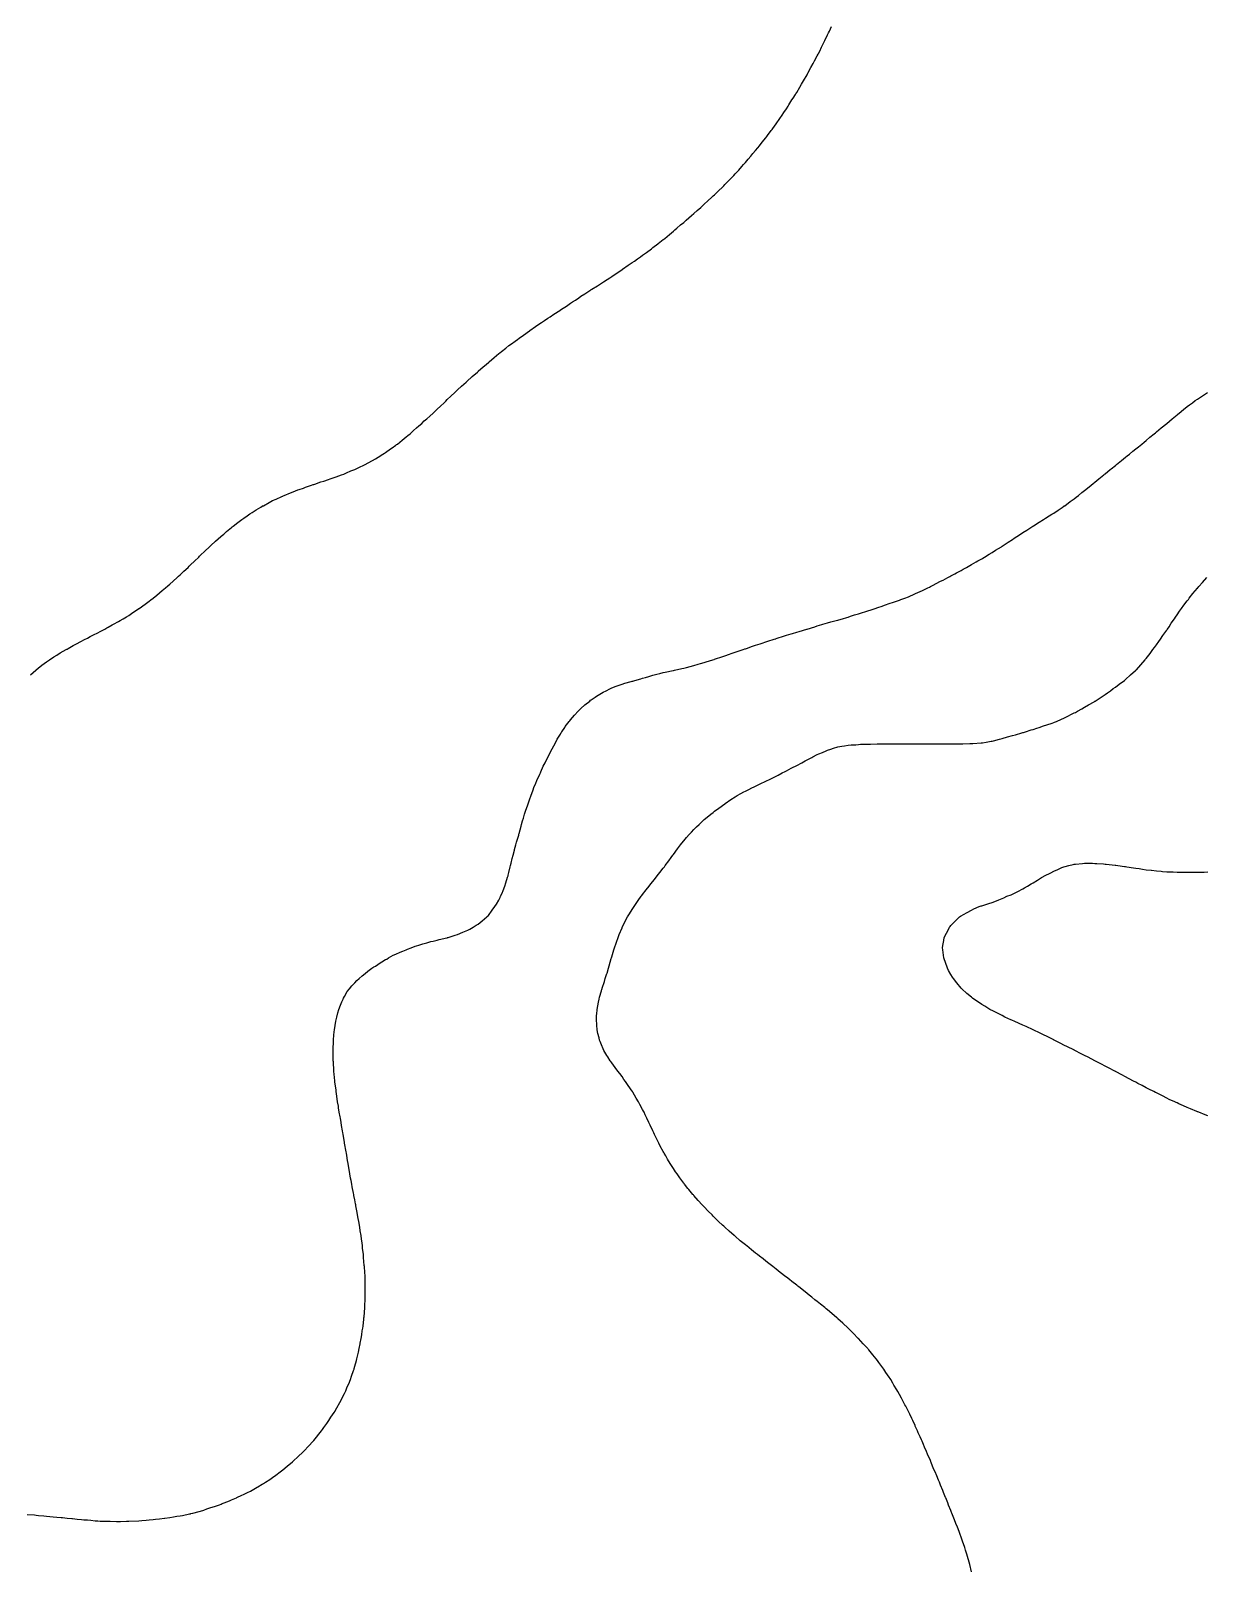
# Model space of a CAD drawing. Extents: x -717078 to -715000, y -984629 to -984000.
# Drawn here: x -715552 to -715437.7, y -984301.2 to -984151.3 of the extents above; entities that cross this region are included whole.
import ezdxf

# ---------------------------------------------------------------- set-up
doc = ezdxf.new("R2010")
doc.units = 0
doc.layers.add('buffer_B2_0_1_clip', color=7, linetype='Continuous')

msp = doc.modelspace()

# ---------------------------------------------------------------- linework, layer by layer
at = {"layer": 'buffer_B2_0_1_clip'}
for points in [[(-715552.06, -984213.94), (-715551.55, -984213.5), (-715551.52, -984213.48), (-715551.5, -984213.46), (-715551.3, -984213.3), (-715550.97, -984213.03), (-715550.5, -984212.7), (-715550.39, -984212.61), (-715550.22, -984212.5), (-715549.79, -984212.21), (-715549.5, -984212.04), (-715549.17, -984211.83), (-715548.58, -984211.5), (-715548.53, -984211.47), (-715548.5, -984211.46), (-715548.4, -984211.4), (-715547.89, -984211.11), (-715547.5, -984210.9), (-715547.24, -984210.76), (-715546.74, -984210.5), (-715546.58, -984210.42), (-715546.5, -984210.38), (-715546.24, -984210.24), (-715545.93, -984210.07), (-715545.5, -984209.86), (-715545.27, -984209.73), (-715544.83, -984209.5), (-715544.62, -984209.38), (-715544.5, -984209.32), (-715544.1, -984209.1), (-715543.97, -984209.03), (-715543.5, -984208.77), (-715543.33, -984208.67), (-715543.04, -984208.5), (-715542.7, -984208.3), (-715542.5, -984208.17), (-715542.1, -984207.9), (-715541.54, -984207.54), (-715541.5, -984207.51), (-715541.49, -984207.51), (-715541.48, -984207.5), (-715540.91, -984207.09), (-715540.5, -984206.78), (-715540.34, -984206.66), (-715540.13, -984206.5), (-715539.78, -984206.22), (-715539.5, -984205.99), (-715539.24, -984205.76), (-715538.92, -984205.5), (-715538.7, -984205.3), (-715538.5, -984205.13), (-715538.17, -984204.83), (-715537.8, -984204.5), (-715537.65, -984204.35), (-715537.5, -984204.22), (-715537.13, -984203.87), (-715536.73, -984203.5), (-715536.62, -984203.38), (-715536.5, -984203.27), (-715536.11, -984202.89), (-715535.69, -984202.5), (-715535.6, -984202.4), (-715535.5, -984202.31), (-715535.09, -984201.91), (-715534.65, -984201.5), (-715534.57, -984201.43), (-715534.5, -984201.36), (-715534.05, -984200.95), (-715533.53, -984200.5), (-715533.52, -984200.48), (-715533.5, -984200.47), (-715533.26, -984200.26), (-715532.98, -984200.02), (-715532.5, -984199.62), (-715532.43, -984199.57), (-715532.34, -984199.5), (-715531.87, -984199.13), (-715531.5, -984198.85), (-715531.3, -984198.7), (-715530.99, -984198.5), (-715530.71, -984198.29), (-715530.5, -984198.16), (-715530.1, -984197.9), (-715529.63, -984197.63), (-715529.5, -984197.55), (-715529.47, -984197.53), (-715529.4, -984197.5), (-715528.82, -984197.18), (-715528.5, -984197.01), (-715528.15, -984196.85), (-715527.61, -984196.61), (-715527.5, -984196.56), (-715527.46, -984196.54), (-715527.36, -984196.5), (-715526.76, -984196.24), (-715526.5, -984196.15), (-715526.03, -984195.97), (-715525.93, -984195.93), (-715525.5, -984195.78), (-715525.3, -984195.7), (-715524.7, -984195.5), (-715524.55, -984195.45), (-715524.5, -984195.43), (-715524.4, -984195.4), (-715523.81, -984195.19), (-715523.5, -984195.1), (-715523.06, -984194.94), (-715522.89, -984194.89), (-715522.5, -984194.76), (-715522.31, -984194.69), (-715521.8, -984194.5), (-715521.58, -984194.42), (-715521.5, -984194.39), (-715521.31, -984194.31), (-715520.88, -984194.12), (-715520.5, -984193.97), (-715520.18, -984193.82), (-715519.5, -984193.5), (-715518.5, -984192.95), (-715518.22, -984192.78), (-715517.77, -984192.5), (-715517.61, -984192.39), (-715517.5, -984192.32), (-715517.02, -984191.98), (-715516.87, -984191.87), (-715516.5, -984191.61), (-715516.44, -984191.56), (-715516.35, -984191.5), (-715515.88, -984191.12), (-715515.5, -984190.8), (-715515.33, -984190.67), (-715515.12, -984190.5), (-715514.8, -984190.2), (-715514.5, -984189.94), (-715514.26, -984189.74), (-715513.98, -984189.5), (-715513.74, -984189.26), (-715513.5, -984189.05), (-715513.21, -984188.79), (-715512.89, -984188.5), (-715512.69, -984188.31), (-715512.5, -984188.12), (-715512.18, -984187.82), (-715511.82, -984187.5), (-715511.66, -984187.34), (-715511.5, -984187.18), (-715511.15, -984186.85), (-715510.76, -984186.5), (-715510.63, -984186.37), (-715510.5, -984186.24), (-715510.12, -984185.88), (-715509.68, -984185.5), (-715509.59, -984185.41), (-715509.07, -984184.93), (-715508.57, -984184.5), (-715508.53, -984184.47), (-715508.5, -984184.43), (-715508.01, -984183.99), (-715507.88, -984183.88), (-715507.5, -984183.56), (-715507.47, -984183.53), (-715507.43, -984183.5), (-715506.93, -984183.07), (-715506.5, -984182.71), (-715506.38, -984182.62), (-715506.22, -984182.5), (-715505.82, -984182.18), (-715505.5, -984181.93), (-715505.26, -984181.74), (-715504.91, -984181.5), (-715504.68, -984181.32), (-715504.5, -984181.19), (-715504.1, -984180.9), (-715503.51, -984180.5), (-715503.51, -984180.49), (-715503.5, -984180.49), (-715503.47, -984180.47), (-715502.92, -984180.08), (-715502.5, -984179.79), (-715502.33, -984179.67), (-715502.06, -984179.5), (-715501.73, -984179.27), (-715501.5, -984179.12), (-715501.13, -984178.87), (-715500.55, -984178.5), (-715500.52, -984178.48), (-715500.39, -984178.39), (-715499.92, -984178.08), (-715499.5, -984177.8), (-715499.32, -984177.68), (-715499.04, -984177.5), (-715498.72, -984177.28), (-715498.5, -984177.13), (-715498.12, -984176.88), (-715497.54, -984176.5), (-715497.51, -984176.49), (-715497.5, -984176.48), (-715497.43, -984176.43), (-715496.9, -984176.1), (-715496.5, -984175.85), (-715496.29, -984175.71), (-715495.95, -984175.5), (-715495.68, -984175.32), (-715495.5, -984175.2), (-715495.08, -984174.92), (-715494.62, -984174.62), (-715494.5, -984174.54), (-715494.47, -984174.53), (-715494.44, -984174.5), (-715493.89, -984174.11), (-715493.5, -984173.84), (-715493.3, -984173.7), (-715493.01, -984173.5), (-715492.71, -984173.29), (-715492.5, -984173.14), (-715492.13, -984172.87), (-715491.63, -984172.5), (-715491.56, -984172.44), (-715491.5, -984172.4), (-715491.03, -984172.03), (-715491, -984172), (-715490.5, -984171.62), (-715490.44, -984171.56), (-715490.35, -984171.5), (-715489.89, -984171.11), (-715489.5, -984170.78), (-715489.35, -984170.65), (-715489.16, -984170.5), (-715488.81, -984170.19), (-715488.5, -984169.94), (-715488.27, -984169.73), (-715487.99, -984169.5), (-715487.73, -984169.27), (-715487.5, -984169.07), (-715487.2, -984168.8), (-715486.85, -984168.5), (-715486.67, -984168.33), (-715486.5, -984168.18), (-715486.15, -984167.85), (-715485.76, -984167.5), (-715485.63, -984167.37), (-715485.5, -984167.26), (-715485.12, -984166.88), (-715484.73, -984166.5), (-715484.61, -984166.39), (-715484.5, -984166.27), (-715483.75, -984165.5), (-715483.63, -984165.37), (-715483.5, -984165.23), (-715483.15, -984164.85), (-715482.84, -984164.5), (-715482.68, -984164.32), (-715482.5, -984164.12), (-715482.22, -984163.78), (-715481.98, -984163.5), (-715481.76, -984163.24), (-715481.5, -984162.95), (-715481.3, -984162.7), (-715481.13, -984162.5), (-715480.85, -984162.15), (-715480.5, -984161.71), (-715480.41, -984161.59), (-715480.34, -984161.5), (-715479.99, -984161.01), (-715479.9, -984160.9), (-715479.6, -984160.5), (-715479.56, -984160.44), (-715479.5, -984160.36), (-715479.15, -984159.85), (-715478.92, -984159.5), (-715478.75, -984159.25), (-715478.5, -984158.89), (-715478.35, -984158.65), (-715478.26, -984158.5), (-715477.97, -984158.03), (-715477.85, -984157.85), (-715477.62, -984157.5), (-715477.58, -984157.42), (-715477.5, -984157.3), (-715477.21, -984156.79), (-715477.04, -984156.5), (-715476.84, -984156.16), (-715476.5, -984155.58), (-715476.47, -984155.53), (-715476.46, -984155.5), (-715476.41, -984155.41), (-715476.12, -984154.88), (-715475.92, -984154.5), (-715475.77, -984154.23), (-715475.5, -984153.74), (-715475.42, -984153.58), (-715475.38, -984153.5), (-715475.27, -984153.27), (-715475.09, -984152.91), (-715474.89, -984152.5), (-715474.76, -984152.24), (-715474.5, -984151.71), (-715474.43, -984151.57), (-715474.41, -984151.5), (-715474.33, -984151.33), (-715474.12, -984150.88)], [(-715552.38, -984295.62), (-715551.68, -984295.68), (-715551.5, -984295.69), (-715551.28, -984295.72), (-715550.76, -984295.76), (-715550.5, -984295.79), (-715550.18, -984295.82), (-715549.85, -984295.85), (-715549.5, -984295.89), (-715549.07, -984295.93), (-715548.94, -984295.94), (-715548.5, -984295.98), (-715548.03, -984296.03), (-715547.97, -984296.03), (-715547.5, -984296.08), (-715547.11, -984296.11), (-715546.86, -984296.14), (-715546.5, -984296.17), (-715546.2, -984296.2), (-715545.76, -984296.24), (-715545.5, -984296.26), (-715545.27, -984296.27), (-715544.71, -984296.29), (-715544.5, -984296.3), (-715544.3, -984296.3), (-715543.69, -984296.31), (-715543.5, -984296.31), (-715543.31, -984296.31), (-715542.7, -984296.3), (-715542.5, -984296.29), (-715541.5, -984296.25), (-715541.22, -984296.22), (-715540.81, -984296.19), (-715540.5, -984296.17), (-715540.12, -984296.12), (-715539.9, -984296.1), (-715539.5, -984296.05), (-715539.01, -984295.99), (-715538.98, -984295.98), (-715538.5, -984295.92), (-715538.14, -984295.86), (-715537.81, -984295.81), (-715537.5, -984295.76), (-715537.28, -984295.72), (-715536.58, -984295.58), (-715536.5, -984295.56), (-715536.45, -984295.55), (-715536.26, -984295.5), (-715535.66, -984295.34), (-715535.5, -984295.3), (-715535.2, -984295.2), (-715534.9, -984295.1), (-715534.5, -984294.97), (-715534.15, -984294.85), (-715533.68, -984294.68), (-715533.5, -984294.62), (-715533.42, -984294.58), (-715533.2, -984294.5), (-715532.7, -984294.3), (-715532.5, -984294.22), (-715532, -984294), (-715531.99, -984293.99), (-715531.5, -984293.77), (-715531.32, -984293.68), (-715530.94, -984293.5), (-715530.65, -984293.35), (-715530.5, -984293.27), (-715530.01, -984292.99), (-715529.95, -984292.95), (-715529.5, -984292.69), (-715529.39, -984292.61), (-715529.2, -984292.5), (-715528.78, -984292.22), (-715528.5, -984292.03), (-715528.2, -984291.8), (-715527.78, -984291.5), (-715527.62, -984291.38), (-715527.5, -984291.28), (-715527.08, -984290.92), (-715526.57, -984290.5), (-715526.53, -984290.47), (-715526.5, -984290.44), (-715526.02, -984289.98), (-715525.56, -984289.56), (-715525.5, -984289.5), (-715525.5, -984289.5), (-715525.43, -984289.43), (-715525.01, -984288.99), (-715524.55, -984288.5), (-715524.53, -984288.47), (-715524.5, -984288.44), (-715523.75, -984287.5), (-715523.64, -984287.36), (-715523.5, -984287.17), (-715523.22, -984286.78), (-715523.03, -984286.5), (-715522.82, -984286.18), (-715522.5, -984285.7), (-715522.42, -984285.58), (-715522.38, -984285.5), (-715521.83, -984284.5), (-715521.72, -984284.28), (-715521.5, -984283.85), (-715521.39, -984283.61), (-715521.34, -984283.5), (-715521.23, -984283.23), (-715521.09, -984282.91), (-715520.93, -984282.5), (-715520.82, -984282.18), (-715520.63, -984281.63), (-715520.58, -984281.5), (-715520.56, -984281.44), (-715520.5, -984281.22), (-715520.35, -984280.65), (-715520.3, -984280.5), (-715520.24, -984280.24), (-715520.15, -984279.85), (-715520.07, -984279.5), (-715519.98, -984279.02), (-715519.97, -984278.97), (-715519.88, -984278.5), (-715519.83, -984278.17), (-715519.77, -984277.77), (-715519.73, -984277.5), (-715519.7, -984277.3), (-715519.63, -984276.63), (-715519.61, -984276.5), (-715519.6, -984276.4), (-715519.54, -984275.54), (-715519.54, -984275.5), (-715519.54, -984275.46), (-715519.5, -984274.56), (-715519.5, -984274.5), (-715519.5, -984274.5), (-715519.5, -984274.5), (-715519.49, -984273.51), (-715519.49, -984273.5), (-715519.49, -984273.49), (-715519.5, -984272.96), (-715519.51, -984272.51), (-715519.51, -984272.5), (-715519.51, -984272.49), (-715519.57, -984271.57), (-715519.57, -984271.5), (-715519.58, -984271.42), (-715519.64, -984270.64), (-715519.65, -984270.5), (-715519.67, -984270.33), (-715519.74, -984269.74), (-715519.76, -984269.5), (-715519.8, -984269.2), (-715519.85, -984268.85), (-715519.89, -984268.5), (-715519.97, -984268.03), (-715519.98, -984267.98), (-715520.05, -984267.5), (-715520.12, -984267.12), (-715520.17, -984266.83), (-715520.23, -984266.5), (-715520.27, -984266.27), (-715520.4, -984265.6), (-715520.41, -984265.5), (-715520.43, -984265.43), (-715520.5, -984265.03), (-715520.59, -984264.59), (-715520.6, -984264.5), (-715520.63, -984264.37), (-715520.75, -984263.75), (-715520.8, -984263.5), (-715520.87, -984263.13), (-715520.91, -984262.91), (-715520.98, -984262.5), (-715521.06, -984262.06), (-715521.09, -984261.91), (-715521.16, -984261.5), (-715521.21, -984261.21), (-715521.29, -984260.71), (-715521.32, -984260.5), (-715521.35, -984260.35), (-715521.49, -984259.51), (-715521.49, -984259.5), (-715521.49, -984259.49), (-715521.5, -984259.45), (-715521.64, -984258.64), (-715521.67, -984258.5), (-715521.7, -984258.3), (-715521.79, -984257.79), (-715521.84, -984257.5), (-715521.91, -984257.09), (-715521.94, -984256.94), (-715522.01, -984256.5), (-715522.08, -984256.08), (-715522.1, -984255.9), (-715522.17, -984255.5), (-715522.21, -984255.21), (-715522.28, -984254.72), (-715522.31, -984254.5), (-715522.33, -984254.33), (-715522.43, -984253.57), (-715522.43, -984253.5), (-715522.44, -984253.44), (-715522.5, -984252.79), (-715522.53, -984252.53), (-715522.53, -984252.5), (-715522.53, -984252.47), (-715522.59, -984251.59), (-715522.6, -984251.5), (-715522.6, -984251.4), (-715522.61, -984250.61), (-715522.61, -984250.5), (-715522.61, -984250.39), (-715522.58, -984249.58), (-715522.58, -984249.5), (-715522.57, -984249.43), (-715522.5, -984248.65), (-715522.49, -984248.51), (-715522.49, -984248.5), (-715522.48, -984248.48), (-715522.35, -984247.65), (-715522.32, -984247.5), (-715522.26, -984247.26), (-715522.16, -984246.84), (-715522.05, -984246.5), (-715521.91, -984246.09), (-715521.75, -984245.75), (-715521.65, -984245.5), (-715521.6, -984245.4), (-715521.5, -984245.24), (-715521.23, -984244.77), (-715521.02, -984244.5), (-715520.79, -984244.21), (-715520.5, -984243.92), (-715520.3, -984243.7), (-715520.09, -984243.5), (-715519.78, -984243.22), (-715519.5, -984243.01), (-715519.23, -984242.77), (-715518.84, -984242.5), (-715518.64, -984242.36), (-715518.5, -984242.28), (-715518.03, -984241.97), (-715517.88, -984241.88), (-715517.5, -984241.66), (-715517.4, -984241.6), (-715517.23, -984241.5), (-715516.76, -984241.24), (-715516.5, -984241.12), (-715516.08, -984240.92), (-715515.82, -984240.82), (-715515.5, -984240.69), (-715515.37, -984240.63), (-715515.01, -984240.5), (-715514.64, -984240.36), (-715514.5, -984240.33), (-715514.26, -984240.26), (-715513.88, -984240.12), (-715513.5, -984240.03), (-715513.09, -984239.91), (-715512.87, -984239.87), (-715512.5, -984239.78), (-715512.29, -984239.71), (-715511.54, -984239.54), (-715511.5, -984239.53), (-715511.48, -984239.52), (-715511.43, -984239.5), (-715510.73, -984239.27), (-715510.5, -984239.21), (-715510, -984239), (-715509.99, -984238.99), (-715509.5, -984238.8), (-715509.31, -984238.69), (-715508.98, -984238.5), (-715508.68, -984238.32), (-715508.5, -984238.22), (-715508.11, -984237.89), (-715507.66, -984237.5), (-715507.58, -984237.42), (-715507.5, -984237.35), (-715507.14, -984236.86), (-715506.87, -984236.5), (-715506.73, -984236.27), (-715506.5, -984235.89), (-715506.37, -984235.63), (-715506.31, -984235.5), (-715506.18, -984235.18), (-715506.08, -984234.92), (-715505.91, -984234.5), (-715505.82, -984234.18), (-715505.63, -984233.63), (-715505.59, -984233.5), (-715505.57, -984233.43), (-715505.5, -984233.17), (-715505.37, -984232.63), (-715505.34, -984232.5), (-715505.28, -984232.28), (-715505.18, -984231.82), (-715505.1, -984231.5), (-715504.98, -984231.02), (-715504.96, -984230.96), (-715504.83, -984230.5), (-715504.76, -984230.24), (-715504.55, -984229.55), (-715504.53, -984229.5), (-715504.53, -984229.47), (-715504.5, -984229.38), (-715504.32, -984228.68), (-715504.27, -984228.5), (-715504.17, -984228.17), (-715504.1, -984227.9), (-715503.98, -984227.5), (-715503.87, -984227.13), (-715503.71, -984226.71), (-715503.64, -984226.5), (-715503.61, -984226.39), (-715503.5, -984226.13), (-715503.34, -984225.66), (-715503.28, -984225.5), (-715503.14, -984225.14), (-715503.07, -984224.93), (-715502.89, -984224.5), (-715502.78, -984224.22), (-715502.5, -984223.63), (-715502.46, -984223.54), (-715502.45, -984223.5), (-715502.4, -984223.4), (-715502.16, -984222.84), (-715501.99, -984222.5), (-715501.83, -984222.17), (-715501.5, -984221.55), (-715501.48, -984221.52), (-715501.47, -984221.5), (-715501.45, -984221.45), (-715501.15, -984220.85), (-715500.95, -984220.5), (-715500.8, -984220.2), (-715500.5, -984219.73), (-715500.42, -984219.58), (-715500.36, -984219.5), (-715500.07, -984219.07), (-715500.02, -984218.98), (-715499.65, -984218.5), (-715499.58, -984218.42), (-715499.5, -984218.32), (-715499.13, -984217.87), (-715498.77, -984217.5), (-715498.64, -984217.36), (-715498.5, -984217.23), (-715498.12, -984216.88), (-715497.64, -984216.5), (-715497.57, -984216.43), (-715497.5, -984216.39), (-715497.13, -984216.13), (-715496.98, -984216.02), (-715496.5, -984215.73), (-715496.35, -984215.65), (-715496.05, -984215.5), (-715495.69, -984215.31), (-715495.5, -984215.23), (-715495.07, -984215.07), (-715494.97, -984215.03), (-715494.5, -984214.87), (-715494.23, -984214.77), (-715493.61, -984214.61), (-715493.5, -984214.57), (-715493.44, -984214.56), (-715493.24, -984214.5), (-715492.67, -984214.33), (-715492.5, -984214.29), (-715492.21, -984214.21), (-715491.89, -984214.11), (-715491.5, -984214), (-715491.1, -984213.9), (-715490.83, -984213.83), (-715490.5, -984213.74), (-715490.3, -984213.7), (-715489.53, -984213.53), (-715489.5, -984213.53), (-715489.48, -984213.52), (-715489.39, -984213.5), (-715488.67, -984213.33), (-715488.5, -984213.3), (-715488.23, -984213.23), (-715487.87, -984213.13), (-715487.5, -984213.05), (-715487.08, -984212.92), (-715486.86, -984212.86), (-715486.5, -984212.75), (-715486.31, -984212.69), (-715485.68, -984212.5), (-715485.55, -984212.45), (-715485.5, -984212.44), (-715485.41, -984212.41), (-715484.8, -984212.2), (-715484.5, -984212.1), (-715484.06, -984211.94), (-715483.89, -984211.89), (-715483.5, -984211.75), (-715483.31, -984211.69), (-715482.73, -984211.5), (-715482.56, -984211.44), (-715482.5, -984211.42), (-715482.38, -984211.38), (-715481.82, -984211.18), (-715481.5, -984211.08), (-715481.07, -984210.93), (-715480.87, -984210.87), (-715480.5, -984210.75), (-715480.31, -984210.69), (-715479.71, -984210.5), (-715479.55, -984210.45), (-715479.5, -984210.43), (-715479.4, -984210.4), (-715478.8, -984210.2), (-715478.5, -984210.11), (-715478.04, -984209.96), (-715477.93, -984209.93), (-715477.5, -984209.8), (-715477.27, -984209.73), (-715476.51, -984209.51), (-715476.5, -984209.51), (-715476.5, -984209.5), (-715476.48, -984209.5), (-715475.73, -984209.27), (-715475.5, -984209.2), (-715475.07, -984209.07), (-715474.96, -984209.04), (-715474.5, -984208.9), (-715474.19, -984208.81), (-715473.67, -984208.67), (-715473.5, -984208.63), (-715473.4, -984208.6), (-715473.04, -984208.5), (-715472.63, -984208.37), (-715472.5, -984208.34), (-715472.26, -984208.26), (-715471.87, -984208.13), (-715471.5, -984208.02), (-715470.5, -984207.7), (-715470.35, -984207.65), (-715469.86, -984207.5), (-715469.6, -984207.4), (-715469.5, -984207.37), (-715469.3, -984207.3), (-715468.85, -984207.15), (-715468.5, -984207.03), (-715468.1, -984206.9), (-715467.79, -984206.79), (-715467.5, -984206.69), (-715467.36, -984206.64), (-715466.98, -984206.5), (-715466.64, -984206.36), (-715466.5, -984206.3), (-715466.14, -984206.14), (-715465.95, -984206.05), (-715465.5, -984205.85), (-715465.26, -984205.74), (-715464.75, -984205.5), (-715464.58, -984205.42), (-715464.5, -984205.37), (-715464.23, -984205.23), (-715463.93, -984205.07), (-715463.5, -984204.85), (-715463.27, -984204.73), (-715462.81, -984204.5), (-715462.61, -984204.39), (-715462.5, -984204.33), (-715462.12, -984204.12), (-715461.97, -984204.03), (-715461.5, -984203.79), (-715461.32, -984203.68), (-715460.98, -984203.5), (-715460.67, -984203.33), (-715460.5, -984203.23), (-715460.04, -984202.96), (-715459.87, -984202.87), (-715459.5, -984202.67), (-715459.4, -984202.6), (-715459.22, -984202.5), (-715458.78, -984202.22), (-715458.5, -984202.07), (-715458.16, -984201.84), (-715457.59, -984201.5), (-715457.54, -984201.46), (-715457.5, -984201.44), (-715457.32, -984201.32), (-715456.94, -984201.06), (-715456.5, -984200.78), (-715456.34, -984200.66), (-715456.08, -984200.5), (-715455.74, -984200.26), (-715455.5, -984200.12), (-715455.13, -984199.87), (-715454.53, -984199.5), (-715454.51, -984199.49), (-715454.5, -984199.48), (-715454.45, -984199.45), (-715453.91, -984199.09), (-715453.5, -984198.85), (-715453.29, -984198.71), (-715452.94, -984198.5), (-715452.68, -984198.32), (-715452.5, -984198.22), (-715452.07, -984197.93), (-715451.67, -984197.67), (-715451.5, -984197.56), (-715451.47, -984197.53), (-715451.42, -984197.5), (-715450.9, -984197.1), (-715450.5, -984196.82), (-715450.32, -984196.68), (-715450.08, -984196.5), (-715449.77, -984196.23), (-715449.5, -984196.02), (-715449.22, -984195.78), (-715448.85, -984195.5), (-715448.66, -984195.34), (-715448.5, -984195.21), (-715448.12, -984194.88), (-715447.62, -984194.5), (-715447.56, -984194.44), (-715447.5, -984194.4), (-715447.01, -984193.99), (-715446.91, -984193.91), (-715446.5, -984193.59), (-715446.45, -984193.55), (-715446.38, -984193.5), (-715445.91, -984193.09), (-715445.5, -984192.78), (-715445.35, -984192.65), (-715445.14, -984192.5), (-715444.8, -984192.2), (-715444.5, -984191.97), (-715444.24, -984191.76), (-715443.91, -984191.5), (-715443.69, -984191.31), (-715443.5, -984191.15), (-715443.15, -984190.85), (-715442.71, -984190.5), (-715442.6, -984190.4), (-715442.5, -984190.33), (-715442.06, -984189.94), (-715441.5, -984189.5), (-715441.5, -984189.5), (-715441.5, -984189.5), (-715441.5, -984189.5), (-715440.96, -984189.04), (-715440.5, -984188.67), (-715440.41, -984188.59), (-715440.29, -984188.5), (-715439.86, -984188.14), (-715439.5, -984187.86), (-715439.3, -984187.7), (-715439.01, -984187.5), (-715438.72, -984187.28), (-715438.5, -984187.13), (-715438.13, -984186.87), (-715437.53, -984186.5)], [(-715460.5, -984301.21), (-715460.67, -984300.5), (-715460.95, -984299.5), (-715461.09, -984299.09), (-715461.16, -984298.84), (-715461.27, -984298.5), (-715461.33, -984298.33), (-715461.5, -984297.84), (-715461.59, -984297.59), (-715461.63, -984297.5), (-715461.7, -984297.3), (-715461.87, -984296.87), (-715462.01, -984296.5), (-715462.15, -984296.15), (-715462.34, -984295.66), (-715462.4, -984295.5), (-715462.43, -984295.43), (-715462.5, -984295.25), (-715462.72, -984294.72), (-715462.81, -984294.5), (-715463.01, -984294.01), (-715463.02, -984293.98), (-715463.21, -984293.5), (-715463.3, -984293.3), (-715463.5, -984292.79), (-715463.59, -984292.59), (-715463.62, -984292.5), (-715463.71, -984292.29), (-715463.88, -984291.88), (-715464.04, -984291.5), (-715464.18, -984291.18), (-715464.42, -984290.58), (-715464.45, -984290.5), (-715464.47, -984290.47), (-715464.5, -984290.39), (-715464.77, -984289.77), (-715464.88, -984289.5), (-715465.07, -984289.07), (-715465.17, -984288.83), (-715465.31, -984288.5), (-715465.37, -984288.37), (-715465.5, -984288.07), (-715465.68, -984287.68), (-715465.75, -984287.5), (-715465.97, -984287.03), (-715465.99, -984286.99), (-715466.21, -984286.5), (-715466.31, -984286.31), (-715466.5, -984285.89), (-715466.63, -984285.63), (-715466.69, -984285.5), (-715466.9, -984285.1), (-715466.97, -984284.97), (-715467.2, -984284.5), (-715467.31, -984284.31), (-715467.5, -984283.96), (-715467.67, -984283.67), (-715467.76, -984283.5), (-715468.04, -984283.04), (-715468.15, -984282.85), (-715468.36, -984282.5), (-715468.42, -984282.42), (-715468.5, -984282.29), (-715468.82, -984281.82), (-715469.03, -984281.5), (-715469.23, -984281.23), (-715469.5, -984280.86), (-715469.66, -984280.66), (-715469.78, -984280.5), (-715470.1, -984280.1), (-715470.5, -984279.62), (-715470.56, -984279.56), (-715470.6, -984279.5), (-715471.04, -984279.04), (-715471.5, -984278.52), (-715471.51, -984278.51), (-715471.52, -984278.5), (-715472.01, -984278.01), (-715472.5, -984277.51), (-715472.51, -984277.51), (-715472.51, -984277.5), (-715473.03, -984277.03), (-715473.5, -984276.59), (-715473.55, -984276.55), (-715473.6, -984276.5), (-715474.09, -984276.09), (-715474.5, -984275.74), (-715474.63, -984275.63), (-715474.78, -984275.5), (-715475.18, -984275.18), (-715475.5, -984274.92), (-715475.74, -984274.74), (-715476.03, -984274.5), (-715476.3, -984274.3), (-715476.5, -984274.13), (-715476.86, -984273.86), (-715477.3, -984273.5), (-715477.41, -984273.41), (-715477.5, -984273.34), (-715477.98, -984272.98), (-715478.22, -984272.78), (-715478.5, -984272.55), (-715478.53, -984272.53), (-715478.57, -984272.5), (-715479.1, -984272.1), (-715479.5, -984271.77), (-715479.65, -984271.65), (-715479.84, -984271.5), (-715480.22, -984271.22), (-715480.5, -984270.99), (-715480.77, -984270.77), (-715481.11, -984270.5), (-715481.33, -984270.33), (-715481.5, -984270.2), (-715481.89, -984269.89), (-715482.37, -984269.5), (-715482.44, -984269.44), (-715482.5, -984269.4), (-715483, -984269), (-715483, -984269), (-715483.5, -984268.57), (-715483.54, -984268.54), (-715483.59, -984268.5), (-715484.08, -984268.08), (-715484.5, -984267.69), (-715484.6, -984267.6), (-715484.71, -984267.5), (-715485.12, -984267.12), (-715485.5, -984266.74), (-715485.62, -984266.62), (-715485.74, -984266.5), (-715486.12, -984266.12), (-715486.5, -984265.71), (-715486.6, -984265.6), (-715486.7, -984265.5), (-715487.09, -984265.09), (-715487.5, -984264.61), (-715487.55, -984264.55), (-715487.6, -984264.5), (-715488.01, -984264.01), (-715488.09, -984263.91), (-715488.41, -984263.5), (-715488.45, -984263.45), (-715488.5, -984263.39), (-715488.88, -984262.88), (-715489.15, -984262.5), (-715489.29, -984262.29), (-715489.5, -984261.98), (-715489.69, -984261.69), (-715489.81, -984261.5), (-715490.07, -984261.07), (-715490.25, -984260.75), (-715490.39, -984260.5), (-715490.43, -984260.43), (-715490.5, -984260.31), (-715490.79, -984259.79), (-715490.93, -984259.5), (-715491.12, -984259.12), (-715491.33, -984258.67), (-715491.41, -984258.5), (-715491.44, -984258.44), (-715491.5, -984258.31), (-715491.76, -984257.76), (-715491.88, -984257.5), (-715492.09, -984257.09), (-715492.24, -984256.76), (-715492.36, -984256.5), (-715492.41, -984256.41), (-715492.5, -984256.24), (-715492.76, -984255.76), (-715492.89, -984255.5), (-715493.12, -984255.12), (-715493.44, -984254.56), (-715493.48, -984254.5), (-715493.49, -984254.49), (-715493.5, -984254.46), (-715493.89, -984253.89), (-715494.17, -984253.5), (-715494.31, -984253.31), (-715494.5, -984253.03), (-715494.73, -984252.73), (-715494.92, -984252.5), (-715495.16, -984252.16), (-715495.5, -984251.69), (-715495.58, -984251.58), (-715495.64, -984251.5), (-715495.89, -984251.11), (-715495.97, -984250.97), (-715496.26, -984250.5), (-715496.33, -984250.33), (-715496.5, -984249.94), (-715496.63, -984249.63), (-715496.68, -984249.5), (-715496.73, -984249.27), (-715496.84, -984248.84), (-715496.91, -984248.5), (-715496.95, -984248.05), (-715496.96, -984247.96), (-715497, -984247.5), (-715496.97, -984247.03), (-715496.96, -984246.96), (-715496.93, -984246.5), (-715496.86, -984246.14), (-715496.8, -984245.8), (-715496.74, -984245.5), (-715496.68, -984245.32), (-715496.5, -984244.69), (-715496.46, -984244.54), (-715496.45, -984244.5), (-715496.43, -984244.43), (-715496.21, -984243.79), (-715496.13, -984243.5), (-715495.98, -984243.02), (-715495.96, -984242.96), (-715495.82, -984242.5), (-715495.75, -984242.25), (-715495.55, -984241.55), (-715495.54, -984241.5), (-715495.53, -984241.47), (-715495.5, -984241.38), (-715495.29, -984240.71), (-715495.22, -984240.5), (-715495.07, -984240.07), (-715495.03, -984239.97), (-715494.87, -984239.5), (-715494.77, -984239.23), (-715494.5, -984238.55), (-715494.49, -984238.51), (-715494.48, -984238.5), (-715494.46, -984238.46), (-715494.15, -984237.85), (-715493.96, -984237.5), (-715493.78, -984237.22), (-715493.5, -984236.77), (-715493.4, -984236.6), (-715493.33, -984236.5), (-715492.99, -984236.01), (-715492.92, -984235.92), (-715492.63, -984235.5), (-715492.57, -984235.43), (-715492.5, -984235.33), (-715492.14, -984234.86), (-715491.87, -984234.5), (-715491.7, -984234.3), (-715491.5, -984234.05), (-715491.26, -984233.74), (-715491.07, -984233.5), (-715490.82, -984233.18), (-715490.5, -984232.77), (-715490.38, -984232.62), (-715490.29, -984232.5), (-715489.96, -984232.04), (-715489.72, -984231.72), (-715489.56, -984231.5), (-715489.53, -984231.47), (-715489.5, -984231.42), (-715489.11, -984230.89), (-715488.81, -984230.5), (-715488.67, -984230.33), (-715488.5, -984230.11), (-715488.22, -984229.78), (-715487.98, -984229.5), (-715487.75, -984229.25), (-715487.5, -984228.99), (-715487.26, -984228.74), (-715487.01, -984228.5), (-715486.74, -984228.26), (-715486.5, -984228.04), (-715486.21, -984227.79), (-715485.86, -984227.5), (-715485.65, -984227.35), (-715485.5, -984227.23), (-715485.08, -984226.92), (-715484.51, -984226.5), (-715484.5, -984226.49), (-715484.48, -984226.48), (-715483.91, -984226.09), (-715483.5, -984225.82), (-715483.3, -984225.7), (-715482.95, -984225.5), (-715482.66, -984225.34), (-715482.5, -984225.26), (-715482.03, -984225.03), (-715481.99, -984225.01), (-715481.5, -984224.79), (-715481.31, -984224.69), (-715480.92, -984224.5), (-715480.64, -984224.36), (-715480.5, -984224.3), (-715480.1, -984224.1), (-715479.97, -984224.03), (-715479.5, -984223.81), (-715479.3, -984223.7), (-715478.92, -984223.5), (-715478.64, -984223.36), (-715478.5, -984223.28), (-715478.03, -984223.03), (-715477.99, -984223.01), (-715477.5, -984222.76), (-715477.02, -984222.5), (-715476.68, -984222.32), (-715476.5, -984222.22), (-715476.02, -984221.98), (-715475.94, -984221.94), (-715475.5, -984221.72), (-715475.35, -984221.65), (-715475.01, -984221.5), (-715474.65, -984221.35), (-715474.5, -984221.28), (-715474.18, -984221.18), (-715473.91, -984221.09), (-715473.5, -984220.97), (-715473.1, -984220.9), (-715472.86, -984220.86), (-715472.5, -984220.8), (-715472.22, -984220.78), (-715471.75, -984220.75), (-715471.5, -984220.72), (-715471.29, -984220.71), (-715470.7, -984220.7), (-715470.5, -984220.69), (-715470.31, -984220.69), (-715469.68, -984220.68), (-715469.5, -984220.67), (-715469.33, -984220.67), (-715468.67, -984220.67), (-715468.5, -984220.67), (-715468.34, -984220.66), (-715467.66, -984220.66), (-715467.5, -984220.66), (-715467.34, -984220.66), (-715466.66, -984220.66), (-715466.5, -984220.66), (-715466.34, -984220.66), (-715465.66, -984220.66), (-715465.5, -984220.66), (-715465.34, -984220.66), (-715464.66, -984220.66), (-715464.5, -984220.66), (-715464.34, -984220.66), (-715463.67, -984220.67), (-715463.33, -984220.67), (-715462.68, -984220.68), (-715462.5, -984220.68), (-715462.32, -984220.68), (-715461.68, -984220.68), (-715461.5, -984220.68), (-715461.33, -984220.67), (-715460.65, -984220.65), (-715460.5, -984220.65), (-715460.36, -984220.64), (-715459.57, -984220.57), (-715459.5, -984220.57), (-715459.44, -984220.56), (-715459.06, -984220.5), (-715458.58, -984220.42), (-715458.5, -984220.41), (-715458.37, -984220.37), (-715457.78, -984220.22), (-715457.5, -984220.14), (-715457, -984220), (-715456.99, -984219.99), (-715456.5, -984219.85), (-715456.22, -984219.78), (-715455.61, -984219.61), (-715455.5, -984219.58), (-715455.44, -984219.56), (-715455.24, -984219.5), (-715454.68, -984219.32), (-715454.5, -984219.26), (-715454.14, -984219.14), (-715453.93, -984219.07), (-715453.5, -984218.93), (-715453.18, -984218.82), (-715452.65, -984218.65), (-715452.5, -984218.6), (-715452.43, -984218.57), (-715452.24, -984218.5), (-715451.73, -984218.27), (-715451.5, -984218.16), (-715451.06, -984217.94), (-715450.82, -984217.82), (-715450.5, -984217.66), (-715450.39, -984217.61), (-715450.18, -984217.5), (-715449.75, -984217.25), (-715449.5, -984217.11), (-715449.12, -984216.88), (-715448.57, -984216.57), (-715448.5, -984216.53), (-715448.45, -984216.5), (-715447.88, -984216.12), (-715447.5, -984215.87), (-715447.28, -984215.72), (-715446.96, -984215.5), (-715446.7, -984215.3), (-715446.5, -984215.16), (-715446.13, -984214.87), (-715445.62, -984214.5), (-715445.56, -984214.44), (-715445.5, -984214.4), (-715445.03, -984213.97), (-715444.54, -984213.54), (-715444.5, -984213.5), (-715444.5, -984213.5), (-715444.5, -984213.5), (-715444.46, -984213.46), (-715444.03, -984212.97), (-715443.6, -984212.5), (-715443.56, -984212.44), (-715443.5, -984212.37), (-715443.13, -984211.87), (-715442.85, -984211.5), (-715442.7, -984211.3), (-715442.5, -984211.04), (-715442.28, -984210.72), (-715442.12, -984210.5), (-715441.87, -984210.13), (-715441.5, -984209.62), (-715441.45, -984209.55), (-715441.42, -984209.5), (-715441.28, -984209.28), (-715441.06, -984208.94), (-715440.76, -984208.5), (-715440.66, -984208.34), (-715440.5, -984208.12), (-715440.25, -984207.75), (-715440.07, -984207.5), (-715439.83, -984207.17), (-715439.5, -984206.75), (-715439.39, -984206.61), (-715439.31, -984206.5), (-715438.95, -984206.05), (-715438.5, -984205.52), (-715438.49, -984205.51), (-715438.48, -984205.5), (-715438.37, -984205.37), (-715438.03, -984204.97), (-715437.61, -984204.5)], [(-715437.5, -984256.85), (-715437.75, -984256.75), (-715438.37, -984256.5), (-715438.46, -984256.46), (-715438.5, -984256.45), (-715438.58, -984256.42), (-715439.18, -984256.18), (-715439.5, -984256.05), (-715439.88, -984255.88), (-715440.32, -984255.68), (-715440.5, -984255.6), (-715440.57, -984255.57), (-715440.72, -984255.5), (-715441.25, -984255.25), (-715441.5, -984255.13), (-715441.92, -984254.92), (-715442.24, -984254.76), (-715442.5, -984254.63), (-715442.58, -984254.58), (-715442.75, -984254.5), (-715443.25, -984254.25), (-715443.5, -984254.12), (-715443.9, -984253.9), (-715444.3, -984253.7), (-715444.5, -984253.59), (-715444.56, -984253.56), (-715444.67, -984253.5), (-715445.21, -984253.21), (-715445.5, -984253.07), (-715445.87, -984252.87), (-715446.43, -984252.57), (-715446.5, -984252.53), (-715446.52, -984252.52), (-715446.56, -984252.5), (-715447.18, -984252.18), (-715447.5, -984252.01), (-715447.84, -984251.84), (-715448.5, -984251.5), (-715448.5, -984251.5), (-715448.5, -984251.5), (-715448.5, -984251.5), (-715449.15, -984251.15), (-715449.5, -984250.98), (-715449.82, -984250.82), (-715450.45, -984250.5), (-715450.48, -984250.48), (-715450.5, -984250.48), (-715450.55, -984250.45), (-715451.15, -984250.15), (-715451.5, -984249.97), (-715451.81, -984249.81), (-715452.44, -984249.5), (-715452.48, -984249.48), (-715452.5, -984249.47), (-715452.56, -984249.44), (-715453.15, -984249.15), (-715453.5, -984248.97), (-715453.82, -984248.82), (-715454.5, -984248.5), (-715454.5, -984248.5), (-715454.5, -984248.5), (-715454.51, -984248.5), (-715455.18, -984248.18), (-715455.5, -984248.03), (-715455.87, -984247.87), (-715456.35, -984247.65), (-715456.5, -984247.58), (-715456.56, -984247.56), (-715456.68, -984247.5), (-715457.24, -984247.24), (-715457.5, -984247.11), (-715457.9, -984246.9), (-715458.29, -984246.71), (-715458.5, -984246.6), (-715458.57, -984246.57), (-715458.7, -984246.5), (-715459.2, -984246.2), (-715459.5, -984246.01), (-715459.81, -984245.81), (-715460.26, -984245.5), (-715460.4, -984245.4), (-715460.5, -984245.31), (-715460.94, -984244.94), (-715461.43, -984244.5), (-715461.47, -984244.47), (-715461.5, -984244.43), (-715461.92, -984243.92), (-715462.26, -984243.5), (-715462.35, -984243.35), (-715462.5, -984243.11), (-715462.72, -984242.72), (-715462.84, -984242.5), (-715463.2, -984241.5), (-715463.23, -984241.23), (-715463.29, -984240.71), (-715463.31, -984240.5), (-715463.28, -984240.28), (-715463.2, -984239.8), (-715463.16, -984239.5), (-715462.93, -984239.07), (-715462.78, -984238.78), (-715462.64, -984238.5), (-715462.57, -984238.43), (-715462.5, -984238.35), (-715462.08, -984237.92), (-715461.65, -984237.5), (-715461.56, -984237.44), (-715461.5, -984237.4), (-715461.28, -984237.28), (-715460.93, -984237.07), (-715460.5, -984236.85), (-715460.27, -984236.73), (-715459.75, -984236.5), (-715459.56, -984236.44), (-715459.5, -984236.42), (-715459.38, -984236.38), (-715458.81, -984236.19), (-715458.5, -984236.09), (-715458.07, -984235.93), (-715457.83, -984235.83), (-715457.5, -984235.71), (-715457.36, -984235.64), (-715457.06, -984235.5), (-715456.65, -984235.35), (-715456.5, -984235.28), (-715456.06, -984235.06), (-715455.98, -984235.02), (-715455.5, -984234.77), (-715455.33, -984234.67), (-715455.06, -984234.5), (-715454.7, -984234.3), (-715454.5, -984234.18), (-715454.07, -984233.93), (-715453.68, -984233.68), (-715453.5, -984233.57), (-715453.46, -984233.54), (-715453.38, -984233.5), (-715452.79, -984233.21), (-715452.5, -984233.04), (-715452.11, -984232.89), (-715451.71, -984232.71), (-715451.5, -984232.62), (-715451.4, -984232.6), (-715451.04, -984232.5), (-715450.6, -984232.4), (-715450.5, -984232.38), (-715450.37, -984232.37), (-715449.69, -984232.31), (-715449.5, -984232.29), (-715449.29, -984232.29), (-715448.71, -984232.29), (-715448.5, -984232.3), (-715448.31, -984232.31), (-715447.65, -984232.35), (-715447.5, -984232.36), (-715447.38, -984232.38), (-715446.53, -984232.47), (-715446.5, -984232.47), (-715446.47, -984232.47), (-715446.25, -984232.5), (-715445.6, -984232.6), (-715445.5, -984232.61), (-715445.37, -984232.63), (-715444.73, -984232.73), (-715444.5, -984232.76), (-715444.19, -984232.81), (-715443.86, -984232.86), (-715443.5, -984232.91), (-715443.03, -984232.97), (-715442.97, -984232.97), (-715442.5, -984233.03), (-715442.06, -984233.06), (-715441.92, -984233.08), (-715441.5, -984233.11), (-715441.12, -984233.12), (-715440.87, -984233.13), (-715440.5, -984233.14), (-715440.14, -984233.14), (-715439.85, -984233.15), (-715439.5, -984233.15), (-715439.15, -984233.15), (-715438.84, -984233.16), (-715438.5, -984233.15), (-715438.14, -984233.14), (-715437.86, -984233.14), (-715437.5, -984233.13)]]:
    msp.add_lwpolyline(points, dxfattribs=at)

doc.saveas('drawing.dxf')
